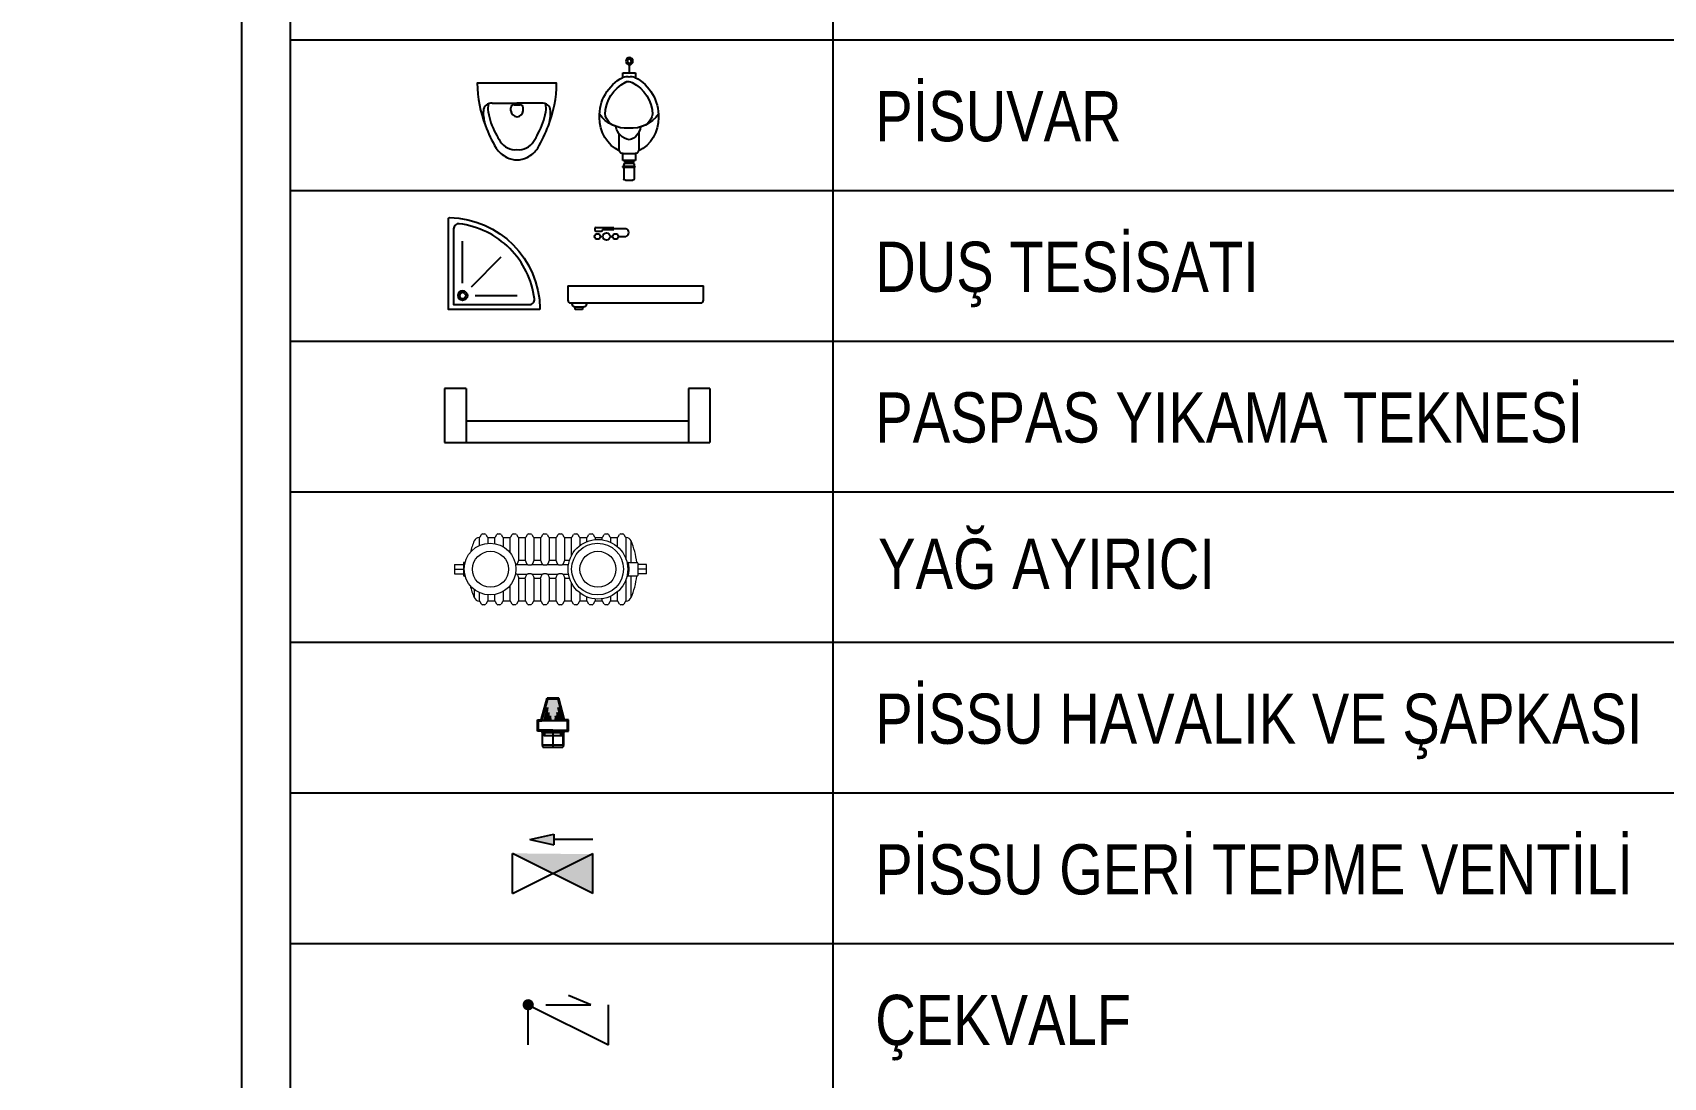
# Model space of a CAD drawing. Header units: centimetres. Extents: x -13133 to 30552, y -2 to 4552.
# Drawn here: x 25965.8 to 26224, y 1309.9 to 1475.4 of the extents above; entities that cross this region are included whole.
import ezdxf
from ezdxf.enums import TextEntityAlignment as Align

# ---------------------------------------------------------------- set-up
doc = ezdxf.new("R2010")
doc.units = ezdxf.units.CM
doc.linetypes.add('PISSU HATTI', pattern=[26, 20, -6])
for name, color, linetype in [('MEP-M-TEFRİŞ', 8, 'CONTINUOUS'), ('MEP-T-CİHAZ', 111, 'CONTINUOUS'), ('MEP-T-ÇAP', 41, 'CONTINUOUS'), ('MTY-CİHAZ', 135, 'CONTINUOUS'), ('MTY-PISSU-BORU-TAVANDAN', 6, 'PISSU HATTI'), ('MTY-PVC', 43, 'CONTINUOUS'), ('MTY-VANA', 1, 'CONTINUOUS'), ('ROTAS-VANA', 1, 'CONTINUOUS')]:
    doc.layers.add(name, color=color, linetype=linetype)
doc.layers.add('MTY-CİHAZ2', color=111, linetype='CONTINUOUS', lineweight=5)
doc.layers.add('Renkli Tarama', color=7, linetype='CONTINUOUS', lineweight=0)
doc.styles.add('CAP', font='wturkce.SHX', dxfattribs={"width": 0.65})
doc.styles.add('ÇAP', font='arial.ttf')
doc.linetypes.add('PİS SU', pattern='A,6,-0.4,[")",Standard,S=1,R=0,X=-0.1,Y=-0.375],-0.2', length=6.6)

# ---------------------------------------------------------------- blocks, each defined once
blk = doc.blocks.new('A$C45480EDD')
at = {"layer": 'MEP-T-CİHAZ'}
for p, q in [((19.4, 76.7), (19.4, 71.4)), ((23.6, 71.4), (15.3, 71.4)), ((15.3, 71.4), (15.3, 68.3)), ((23.6, 68.3), (23.6, 71.4)), ((12.8, 19.6), (12.8, 32.3)), ((26.1, 26.9), (26.1, 30.8)), ((26.1, 19.4), (26.1, 26.9)), ((23.6, 17.8), (15.3, 17.8)), ((15.3, 17.8), (15.3, 13.2)), ((15.3, 13.2), (23.6, 13.2)), ((16.5, 12.6), (16.5, 11.8)), ((19.6, 12.6), (16.5, 12.6)), ((16.5, 11.8), (19.6, 11.8)), ((16.7, 11.2), (21.2, 11.2)), ((18, 13.2), (18, 11.2)), ((19.4, 12.6), (22.5, 12.6)), ((22.5, 11.8), (19.4, 11.8)), ((21.2, 13.2), (21.2, 11.2)), ((21.2, 11.2), (22.3, 11.2)), ((22.5, 12.6), (22.5, 11.8)), ((23.6, 13.2), (23.6, 17.8)), ((15.4, 8.6), (15.4, 9.2)), ((15.4, 9.2), (23.8, 9.2)), ((23.8, 8.6), (15.4, 8.6)), ((16, 9.2), (16, 10.5)), ((16, 4.3), (16, 8.6)), ((16, 1), (16, 4.3)), ((22, 0), (17, 0)), ((23, 10.5), (23, 9.2)), ((23, 8.6), (23, 4.3)), ((23, 4.3), (23, 1)), ((23.8, 9.2), (23.8, 8.6))]:
    blk.add_line(p, q, dxfattribs=at)
for radius in [2.37, 1.31]:
    blk.add_circle((19.3, 79.1), radius, dxfattribs=at)
for centre, radius, start, end in [((28.8, 42.7), 28.8, 117.2754, 182.1934), ((18.4, 58.7), 10.1, 82.7214, 105.9841), ((19.8, 61.2), 4.4, 58.3961, 123.6359), ((20.7, 58.7), 10.1, 74.0159, 97.2786), ((10.4, 42.7), 25.1, 2.2124, 62.7246), ((10.4, 42.7), 28.8, 357.8066, 62.7246), ((28.8, 42.7), 24.9, 117.2754, 177.6686), ((18.1, 56.6), 22.1, 215.1476, 273.8252), ((14.6, 45.9), 10.9, 190.5157, 263.0985), ((21.1, 56.6), 22.1, 266.1748, 324.7406), ((25.3, 45.5), 10.2, 279.139, 352.87), ((24, 40.8), 24, 177.9652, 244.0909), ((21.4, 36.1), 9.42, 184.3908, 257.7163), ((18, 37.1), 10.3, 278.0792, 352.0435), ((15.1, 40.8), 24, 295.9091, 2.0348), ((15, 19.2), 1.53, 180.0455, 291.648), ((16.7, 10.5), 0.712, 89.4856, 180), ((22.3, 10.5), 0.712, 0, 90), ((24.1, 19.2), 1.53, 248.352, 359.9545), ((17, 1), 1.02, 180, 270), ((22, 1), 1.02, 270, 0)]:
    blk.add_arc(centre, radius, start, end, dxfattribs=at)
blk = doc.blocks.new('std_pisuvar-1_plan')
at = {"layer": 'MEP-M-TEFRİŞ'}
for p, q in [((-12.33, -10.01), (0, -10.01)), ((-2.97, -13.7), (-2.97, -12.2)), ((-1.47, -10.7), (1.53, -10.7)), ((12.33, -10.01), (0, -10.01)), ((3.03, -13.7), (3.03, -12.2))]:
    blk.add_line(p, q, dxfattribs=at)
blk.add_lwpolyline([(0, 0), (-19.75, 0, 0.090188), (-15.66, -21.15, 0.052733), (-10.32, -32.27, 0.150256), (-5.03, -36.92, 0.255093), (5.03, -36.92, 0.150256), (10.32, -32.27, 0.052733), (15.66, -21.15, 0.090188), (19.75, 0)], format="xyb", close=True, dxfattribs=at)
for centre, radius, start, end in [((1.56, -14.92), 18.31, 176.15009, 199.90164), ((-12.77, -13.93), 3.94, 83.55562, 176.58457), ((-6.52, -12.71), 7.98, 162.66371, 191.57801), ((19.62, -8.41), 34.47, 189.85596, 208.65244), ((-1.47, -12.2), 1.5, 90, 180), ((0.03, -13.7), 3, 180, 0), ((1.53, -12.2), 1.5, 0, 90), ((-19.62, -8.41), 34.47, 331.34756, 350.14404), ((12.77, -13.93), 3.94, 3.41543, 96.44438), ((6.52, -12.71), 7.98, 348.42199, 17.33629), ((-1.56, -14.92), 18.31, 340.09836, 3.84991), ((47.23, 4.81), 65.06, 207.21219, 211.42144), ((-0.74, -24.01), 9.11, 214.02746, 274.63036), ((0.74, -24.01), 9.11, 265.36964, 325.97254), ((-47.23, 4.81), 65.06, 328.57856, 332.78781)]:
    blk.add_arc(centre, radius, start, end, dxfattribs=at)
blk = doc.blocks.new('A$C3E4E534B')
at = {"layer": 'MEP-T-CİHAZ'}
for p, q in [((19.3, 59.3), (19.3, 58.3)), ((34.4, 60.2), (20.3, 60.2)), ((22.7, 57.3), (20.3, 57.3)), ((24.4, 57.3), (20.6, 57.3)), ((23.6, 53.2), (25.8, 53.2)), ((25.3, 58.8), (34.4, 58.8)), ((25.3, 58.8), (25.3, 58.3)), ((31.5, 53.2), (33.6, 53.2)), ((34.5, 59.5), (44.2, 59.5)), ((38.1, 53.2), (44.2, 53.2)), ((-2.2, 13.6), (106.1, 13.6)), ((-2.2, 13.6), (-2.2, 2.2)), ((106.1, 2.2), (106.1, 13.6)), ((0, 0), (104, 0)), ((0.9, -0.7), (0.9, 0)), ((12.8, 0), (12.8, -0.7)), ((10.6, -3.3), (3.1, -3.3)), ((3.5, -5.3), (3.5, -3.4)), ((9.5, -5.3), (3.5, -5.3)), ((9.5, -3.4), (9.5, -5.3))]:
    blk.add_line(p, q, dxfattribs=at)
for centre, radius in [((21.4, 53.2), 2.25), ((28.6, 53.2), 2.85), ((35.8, 53.2), 2.25)]:
    blk.add_circle(centre, radius, dxfattribs=at)
for centre, radius, start, end in [((20.3, 59.3), 0.971, 90, 180), ((20.3, 58.3), 0.971, 180, 270), ((24.4, 58.3), 0.971, 270, 0), ((43.1, 56.4), 3.35, 289.5294, 70.4706), ((0, 2.2), 2.18, 180, 270), ((104, 2.2), 2.18, 270, 0), ((3.1, -0.7), 2.18, 180, 270), ((10.6, -0.7), 2.18, 270, 0)]:
    blk.add_arc(centre, radius, start, end, dxfattribs=at)
blk = doc.blocks.new('std_köşe-duş-teknesi_plan')
at = {"layer": 'MEP-M-TEFRİŞ'}
for p, q in [((-14, 26.4), (-14, 68.3)), ((-22.8, 22.8), (-52.3, 52.5)), ((-26.4, 14), (-68.3, 14))]:
    blk.add_line(p, q, dxfattribs=at)
for points in [[(0, 90.6, 0.417508), (-1, 91.6, 0.404725), (-91, 1, 0.417508), (-90, 0), (0, 0)], [(-5, 80.5), (-5, 5), (-80.5, 5, -0.450894), (-85.5, 10.6, -0.166978), (-60.9, 60.9, -0.166978), (-10.6, 85.5, -0.450894)]]:
    blk.add_lwpolyline(points, format="xyb", close=True, dxfattribs=at)
for radius in [4.75, 4.75, 3.1]:
    blk.add_arc((-14, 14), radius, 135, 315, dxfattribs=at)
at = {"layer": 'MEP-M-TEFRİŞ', "extrusion": (0, 0, -1)}
for radius in [4.75, 4.75, 3.1]:
    blk.add_arc((14, 14), radius, 45, 225, dxfattribs=at)
blk = doc.blocks.new('A$C71922B75')
at = {"layer": 'MEP-T-CİHAZ'}
for p, q in [((0, 26.79), (0, 0)), ((10.71, 26.79), (0, 26.79)), ((10.71, 26.79), (10.71, 0)), ((121.35, 26.79), (121.35, 0)), ((132.06, 26.79), (121.35, 26.79)), ((132.06, 26.79), (132.06, 0)), ((10.71, 10.71), (121.35, 10.71)), ((0, 0), (132.06, 0))]:
    blk.add_line(p, q, dxfattribs=at)
blk = doc.blocks.new('A$C59836FA6')
at = {"layer": 'MTY-CİHAZ2', "color": 0, "ltscale": 5}
for p, q in [((12.67, 16.16), (13.35, 17.35)), ((13.86, 17.64), (14.95, 17.64)), ((15.46, 17.35), (16.14, 16.17)), ((20.32, 16.17), (21, 17.35)), ((21.51, 17.64), (22.59, 17.64)), ((23.1, 17.35), (23.78, 16.17)), ((27.96, 16.17), (28.64, 17.35)), ((29.15, 17.64), (30.24, 17.64)), ((30.75, 17.35), (31.42, 16.17)), ((35.61, 16.17), (36.29, 17.35)), ((36.8, 17.64), (37.88, 17.64)), ((38.39, 17.35), (39.07, 16.17)), ((43.25, 16.17), (43.93, 17.35)), ((44.44, 17.64), (45.52, 17.64)), ((46.03, 17.35), (46.71, 16.17)), ((50.9, 16.17), (51.57, 17.35)), ((52.08, 17.64), (53.17, 17.64)), ((53.68, 17.35), (54.36, 16.17)), ((58.54, 16.17), (59.22, 17.35)), ((59.73, 17.64), (60.81, 17.64)), ((61.32, 17.35), (62, 16.17)), ((66.18, 16.17), (66.86, 17.35)), ((67.37, 17.64), (68.46, 17.64)), ((68.97, 17.35), (69.64, 16.17)), ((73.83, 16.17), (74.51, 17.35)), ((75.02, 17.64), (76.1, 17.64)), ((76.61, 17.35), (77.29, 16.17)), ((81.47, 16.17), (82.15, 17.35)), ((82.66, 17.64), (83.74, 17.64)), ((84.25, 17.35), (84.94, 16.16)), ((12.21, 15.87), (12.21, 11.77)), ((16.65, 12.94), (16.65, 15.88)), ((16.65, 15.88), (19.81, 15.88)), ((19.81, 15.88), (19.81, 12.8)), ((24.29, 11.14), (24.29, 15.88)), ((24.29, 15.88), (27.45, 15.88)), ((27.45, 15.88), (27.45, 8.46)), ((31.93, 4.71), (31.93, 15.88)), ((31.93, 15.88), (35.1, 15.88)), ((35.1, 15.88), (35.1, 4.71)), ((39.58, 4.71), (39.58, 15.88)), ((39.58, 15.88), (42.74, 15.88)), ((42.74, 15.88), (42.74, 4.71)), ((47.22, 4.71), (47.22, 15.88)), ((47.22, 15.88), (50.39, 15.88)), ((50.39, 15.88), (50.39, 4.71)), ((54.87, 4.71), (54.87, 15.88)), ((54.87, 15.88), (58.03, 15.88)), ((58.03, 15.88), (58.03, 6.49)), ((62.51, 11.9), (62.51, 15.88)), ((62.51, 15.88), (65.67, 15.88)), ((65.67, 15.88), (65.67, 13.69)), ((70.15, 14.78), (70.15, 15.88)), ((70.15, 15.88), (73.32, 15.88)), ((73.32, 15.88), (73.32, 14.7)), ((77.8, 13.36), (77.8, 15.88)), ((77.8, 15.88), (80.96, 15.88)), ((80.96, 15.88), (80.96, 11.3)), ((85.4, 4.78), (85.4, 15.87)), ((87.85, 3.38), (87.85, 14.11)), ((0, 2.35), (0, -2.35)), ((0, 2.35), (4.41, 2.35)), ((0, 0), (4.41, 0)), ((4.41, 3.09), (4.41, -3.09)), ((4.7, 3.38), (5.19, 3.38)), ((30.38, 2.17), (30.39, 2.17)), ((30.39, 2.17), (30.54, 2.2)), ((30.54, 2.2), (30.67, 2.25)), ((30.67, 2.25), (30.79, 2.32)), ((30.79, 2.32), (30.9, 2.39)), ((30.9, 2.39), (30.99, 2.47)), ((30.9, 2.39), (36.13, 2.39)), ((30.99, 2.47), (31.07, 2.56)), ((31.07, 2.56), (31.14, 2.66)), ((31.14, 2.66), (31.2, 2.76)), ((31.2, 2.76), (31.25, 2.86)), ((31.25, 2.86), (31.61, 3.66)), ((31.61, 3.66), (31.93, 4.47)), ((31.93, 4.71), (31.93, 4.47)), ((31.93, 4.47), (35.1, 4.47)), ((35.1, 4.71), (35.1, 4.47)), ((35.1, 4.47), (35.42, 3.66)), ((35.42, 3.66), (35.78, 2.86)), ((35.78, 2.86), (35.88, 2.66)), ((35.88, 2.66), (35.95, 2.57)), ((35.95, 2.57), (36.03, 2.48)), ((36.03, 2.48), (36.13, 2.39)), ((36.13, 2.39), (36.26, 2.31)), ((36.26, 2.31), (36.41, 2.23)), ((36.41, 2.23), (36.53, 2.19)), ((36.53, 2.19), (36.67, 2.16)), ((36.67, 2.16), (36.8, 2.16)), ((36.8, 2.16), (37.88, 2.16)), ((37.88, 2.16), (38.03, 2.17)), ((38.03, 2.17), (38.18, 2.2)), ((38.18, 2.2), (38.31, 2.25)), ((38.31, 2.25), (38.44, 2.32)), ((38.44, 2.32), (38.55, 2.39)), ((38.55, 2.39), (38.64, 2.47)), ((38.55, 2.39), (43.77, 2.39)), ((38.64, 2.47), (38.72, 2.56)), ((38.72, 2.56), (38.79, 2.66)), ((38.79, 2.66), (38.85, 2.76)), ((38.85, 2.76), (38.9, 2.86)), ((38.9, 2.86), (39.25, 3.66)), ((39.25, 3.66), (39.58, 4.47)), ((39.58, 4.71), (39.58, 4.47)), ((39.58, 4.47), (42.74, 4.47)), ((42.74, 4.71), (42.74, 4.47)), ((42.74, 4.47), (43.07, 3.66)), ((43.07, 3.66), (43.42, 2.86)), ((43.42, 2.86), (43.53, 2.66)), ((43.53, 2.66), (43.6, 2.57)), ((43.6, 2.57), (43.68, 2.48)), ((43.68, 2.48), (43.77, 2.39)), ((43.77, 2.39), (43.9, 2.31)), ((43.9, 2.31), (44.06, 2.23)), ((44.06, 2.23), (44.18, 2.19)), ((44.18, 2.19), (44.31, 2.16)), ((44.31, 2.16), (44.44, 2.16)), ((44.44, 2.16), (45.52, 2.16)), ((45.52, 2.16), (45.67, 2.17)), ((45.67, 2.17), (45.82, 2.2)), ((45.82, 2.2), (45.96, 2.25)), ((45.96, 2.25), (46.08, 2.32)), ((46.08, 2.32), (46.19, 2.39)), ((46.19, 2.39), (46.28, 2.47)), ((46.19, 2.39), (51.42, 2.39)), ((46.28, 2.47), (46.36, 2.56)), ((46.36, 2.56), (46.43, 2.66)), ((46.43, 2.66), (46.49, 2.76)), ((46.49, 2.76), (46.54, 2.86)), ((46.54, 2.86), (46.9, 3.66)), ((46.9, 3.66), (47.22, 4.47)), ((47.22, 4.71), (47.22, 4.47)), ((47.22, 4.47), (50.39, 4.47)), ((50.39, 4.71), (50.39, 4.47)), ((50.39, 4.47), (50.71, 3.66)), ((50.71, 3.66), (51.07, 2.86)), ((51.07, 2.86), (51.17, 2.66)), ((51.17, 2.66), (51.24, 2.57)), ((51.24, 2.57), (51.32, 2.48)), ((51.32, 2.48), (51.42, 2.39)), ((51.42, 2.39), (51.55, 2.31)), ((51.55, 2.31), (51.7, 2.23)), ((51.7, 2.23), (51.82, 2.19)), ((51.82, 2.19), (51.96, 2.16)), ((51.96, 2.16), (52.08, 2.16)), ((52.08, 2.16), (53.17, 2.16)), ((53.17, 2.16), (53.32, 2.17)), ((53.32, 2.17), (53.47, 2.2)), ((53.47, 2.2), (53.6, 2.25)), ((53.6, 2.25), (53.73, 2.32)), ((53.73, 2.32), (53.84, 2.39)), ((53.84, 2.39), (53.93, 2.47)), ((53.84, 2.39), (56.72, 2.39)), ((53.93, 2.47), (54, 2.56)), ((54, 2.56), (54.07, 2.66)), ((54.07, 2.66), (54.14, 2.76)), ((54.14, 2.76), (54.19, 2.86)), ((54.19, 2.86), (54.54, 3.66)), ((54.54, 3.66), (54.87, 4.47)), ((54.87, 4.71), (54.87, 4.47)), ((54.87, 4.47), (57.14, 4.47)), ((85.7, 3.77), (86.2, 3.48)), ((86.2, 3.48), (86.24, 3.46)), ((86.24, 3.46), (86.29, 3.43)), ((86.29, 3.43), (86.35, 3.41)), ((86.35, 3.41), (86.41, 3.39)), ((86.41, 3.39), (86.48, 3.38)), ((86.48, 3.38), (86.53, 3.38)), ((86.51, 3.36), (86.53, 3.38)), ((86.51, 3.33), (86.51, 3.36)), ((86.51, 3.26), (86.51, 3.33)), ((86.52, 3.18), (86.51, 3.26)), ((86.53, 3.07), (86.52, 3.18)), ((86.53, 3.38), (90.85, 3.38)), ((86.53, 3.38), (86.53, 3.38)), ((86.55, 2.94), (86.53, 3.07)), ((86.58, 2.78), (86.55, 2.94)), ((86.61, 2.61), (86.58, 2.78)), ((86.64, 2.42), (86.61, 2.61)), ((86.67, 2.22), (86.64, 2.42)), ((86.7, 2), (86.67, 2.22)), ((86.73, 1.77), (86.7, 2)), ((86.76, 1.53), (86.73, 1.77)), ((86.79, 1.28), (86.76, 1.53)), ((86.81, 1.01), (86.79, 1.28)), ((86.83, 0.74), (86.81, 1.01)), ((86.84, 0.47), (86.83, 0.74)), ((86.84, 0.2), (86.84, 0.47)), ((86.84, -0.09), (86.84, 0.2)), ((91.14, 3.09), (91.14, -3.09)), ((95.55, 2.35), (91.14, 2.35)), ((95.55, 0), (91.14, 0)), ((95.55, -2.35), (95.55, 2.35)), ((0, -2.35), (4.41, -2.35)), ((5.24, -3.38), (4.7, -3.38)), ((30.38, -2.17), (30.39, -2.17)), ((30.39, -2.17), (30.54, -2.2)), ((30.54, -2.2), (30.67, -2.25)), ((30.67, -2.25), (30.79, -2.32)), ((30.79, -2.32), (30.9, -2.39)), ((30.9, -2.39), (30.99, -2.47)), ((30.9, -2.39), (36.13, -2.39)), ((30.99, -2.47), (31.07, -2.56)), ((31.07, -2.56), (31.14, -2.66)), ((31.14, -2.66), (31.2, -2.76)), ((31.2, -2.76), (31.25, -2.86)), ((31.25, -2.86), (31.61, -3.66)), ((31.61, -3.66), (31.93, -4.47)), ((31.93, -4.71), (31.93, -4.47)), ((31.93, -4.47), (35.1, -4.47)), ((31.93, -15.88), (31.93, -4.71)), ((35.1, -4.47), (35.42, -3.66)), ((35.1, -4.71), (35.1, -4.47)), ((35.1, -4.71), (35.1, -15.88)), ((35.42, -3.66), (35.78, -2.86)), ((35.78, -2.86), (35.88, -2.66)), ((35.88, -2.66), (35.95, -2.57)), ((35.95, -2.57), (36.03, -2.48)), ((36.03, -2.48), (36.13, -2.39)), ((36.13, -2.39), (36.26, -2.31)), ((36.26, -2.31), (36.41, -2.23)), ((36.41, -2.23), (36.53, -2.19)), ((36.53, -2.19), (36.67, -2.16)), ((36.67, -2.16), (36.8, -2.16)), ((36.8, -2.16), (37.88, -2.16)), ((37.88, -2.16), (38.03, -2.17)), ((38.03, -2.17), (38.18, -2.2)), ((38.18, -2.2), (38.31, -2.25)), ((38.31, -2.25), (38.44, -2.32)), ((38.44, -2.32), (38.55, -2.39)), ((38.55, -2.39), (38.64, -2.47)), ((38.55, -2.39), (43.77, -2.39)), ((38.64, -2.47), (38.72, -2.56)), ((38.72, -2.56), (38.79, -2.66)), ((38.79, -2.66), (38.85, -2.76)), ((38.85, -2.76), (38.9, -2.86)), ((38.9, -2.86), (39.25, -3.66)), ((39.25, -3.66), (39.58, -4.47)), ((39.58, -4.71), (39.58, -4.47)), ((39.58, -4.47), (42.74, -4.47)), ((39.58, -15.88), (39.58, -4.71)), ((42.74, -4.47), (43.07, -3.66)), ((42.74, -4.71), (42.74, -4.47)), ((42.74, -4.71), (42.74, -15.88)), ((43.07, -3.66), (43.42, -2.86)), ((43.42, -2.86), (43.53, -2.66)), ((43.53, -2.66), (43.6, -2.57)), ((43.6, -2.57), (43.68, -2.48)), ((43.68, -2.48), (43.77, -2.39)), ((43.77, -2.39), (43.9, -2.31)), ((43.9, -2.31), (44.06, -2.23)), ((44.06, -2.23), (44.18, -2.19)), ((44.18, -2.19), (44.31, -2.16)), ((44.31, -2.16), (44.44, -2.16)), ((44.44, -2.16), (45.52, -2.16)), ((45.52, -2.16), (45.67, -2.17)), ((45.67, -2.17), (45.82, -2.2)), ((45.82, -2.2), (45.96, -2.25)), ((45.96, -2.25), (46.08, -2.32)), ((46.08, -2.32), (46.19, -2.39)), ((46.19, -2.39), (46.28, -2.47)), ((46.19, -2.39), (51.42, -2.39)), ((46.28, -2.47), (46.36, -2.56)), ((46.36, -2.56), (46.43, -2.66)), ((46.43, -2.66), (46.49, -2.76)), ((46.49, -2.76), (46.54, -2.86)), ((46.54, -2.86), (46.9, -3.66)), ((46.9, -3.66), (47.22, -4.47)), ((47.22, -4.71), (47.22, -4.47)), ((47.22, -4.47), (50.39, -4.47)), ((47.22, -15.88), (47.22, -4.71)), ((50.39, -4.47), (50.71, -3.66)), ((50.39, -4.71), (50.39, -4.47)), ((50.39, -4.71), (50.39, -15.88)), ((50.71, -3.66), (51.07, -2.86)), ((51.07, -2.86), (51.17, -2.66)), ((51.17, -2.66), (51.24, -2.57)), ((51.24, -2.57), (51.32, -2.48)), ((51.32, -2.48), (51.42, -2.39)), ((51.42, -2.39), (51.55, -2.31)), ((51.55, -2.31), (51.7, -2.23)), ((51.7, -2.23), (51.82, -2.19)), ((51.82, -2.19), (51.96, -2.16)), ((51.96, -2.16), (52.08, -2.16)), ((52.08, -2.16), (53.17, -2.16)), ((53.17, -2.16), (53.32, -2.17)), ((53.32, -2.17), (53.47, -2.2)), ((53.47, -2.2), (53.6, -2.25)), ((53.6, -2.25), (53.73, -2.32)), ((53.73, -2.32), (53.84, -2.39)), ((53.84, -2.39), (53.93, -2.47)), ((53.84, -2.39), (56.72, -2.39)), ((53.93, -2.47), (54, -2.56)), ((54, -2.56), (54.07, -2.66)), ((54.07, -2.66), (54.14, -2.76)), ((54.14, -2.76), (54.19, -2.86)), ((54.19, -2.86), (54.54, -3.66)), ((54.54, -3.66), (54.87, -4.47)), ((54.87, -4.47), (57.14, -4.47)), ((54.87, -4.71), (54.87, -4.47)), ((54.87, -15.88), (54.87, -4.71)), ((58.03, -6.49), (58.03, -15.88)), ((85.4, -15.87), (85.4, -4.78)), ((86.32, -3.42), (85.69, -3.84)), ((86.38, -3.4), (86.32, -3.42)), ((86.45, -3.39), (86.38, -3.4)), ((86.51, -3.38), (86.45, -3.39)), ((86.51, -3.23), (86.52, -3.14)), ((86.51, -3.3), (86.51, -3.23)), ((86.51, -3.35), (86.51, -3.3)), ((86.52, -3.38), (86.51, -3.35)), ((86.53, -3.38), (86.51, -3.38)), ((86.52, -3.14), (86.54, -3.03)), ((86.53, -3.38), (86.52, -3.38)), ((90.85, -3.38), (86.53, -3.38)), ((86.54, -3.03), (86.56, -2.9)), ((86.56, -2.9), (86.59, -2.74)), ((86.59, -2.74), (86.61, -2.58)), ((86.61, -2.58), (86.64, -2.39)), ((86.64, -2.39), (86.68, -2.18)), ((86.68, -2.18), (86.71, -1.96)), ((86.71, -1.96), (86.74, -1.72)), ((86.74, -1.72), (86.77, -1.47)), ((86.77, -1.47), (86.79, -1.21)), ((86.79, -1.21), (86.81, -0.93)), ((86.81, -0.93), (86.83, -0.66)), ((86.83, -0.66), (86.84, -0.38)), ((86.84, -0.38), (86.84, -0.09)), ((87.85, -14.11), (87.85, -3.38)), ((95.55, -2.35), (91.14, -2.35)), ((9.76, -10.1), (9.76, -14.11)), ((12.21, -11.6), (12.21, -15.87)), ((13.35, -17.35), (12.67, -16.16)), ((16.14, -16.17), (15.46, -17.35)), ((16.65, -15.88), (16.65, -12.77)), ((19.81, -15.88), (16.65, -15.88)), ((19.81, -12.62), (19.81, -15.88)), ((21, -17.35), (20.32, -16.17)), ((23.78, -16.17), (23.1, -17.35)), ((24.29, -15.88), (24.29, -10.97)), ((27.45, -15.88), (24.29, -15.88)), ((27.45, -8.29), (27.45, -15.88)), ((28.64, -17.35), (27.96, -16.17)), ((31.42, -16.17), (30.75, -17.35)), ((35.1, -15.88), (31.93, -15.88)), ((36.29, -17.35), (35.61, -16.17)), ((39.07, -16.17), (38.39, -17.35)), ((42.74, -15.88), (39.58, -15.88)), ((43.93, -17.35), (43.25, -16.17)), ((46.71, -16.17), (46.03, -17.35)), ((50.39, -15.88), (47.22, -15.88)), ((51.57, -17.35), (50.9, -16.17)), ((54.36, -16.17), (53.68, -17.35)), ((58.03, -15.88), (54.87, -15.88)), ((59.22, -17.35), (58.54, -16.17)), ((62, -16.17), (61.32, -17.35)), ((62.51, -15.88), (62.51, -11.9)), ((65.67, -15.88), (62.51, -15.88)), ((65.67, -13.69), (65.67, -15.88)), ((66.86, -17.35), (66.18, -16.17)), ((69.64, -16.17), (68.97, -17.35)), ((70.15, -15.88), (70.15, -14.78)), ((73.32, -15.88), (70.15, -15.88)), ((73.32, -14.7), (73.32, -15.88)), ((74.51, -17.35), (73.83, -16.17)), ((77.29, -16.17), (76.61, -17.35)), ((77.8, -15.88), (77.8, -13.36)), ((80.96, -15.88), (77.8, -15.88)), ((80.96, -11.3), (80.96, -15.88)), ((82.15, -17.35), (81.47, -16.17)), ((84.94, -16.16), (84.25, -17.35)), ((14.95, -17.64), (13.86, -17.64)), ((22.59, -17.64), (21.51, -17.64)), ((30.24, -17.64), (29.15, -17.64)), ((37.88, -17.64), (36.8, -17.64)), ((45.52, -17.64), (44.44, -17.64)), ((53.17, -17.64), (52.08, -17.64)), ((60.81, -17.64), (59.73, -17.64)), ((68.46, -17.64), (67.37, -17.64)), ((76.1, -17.64), (75.02, -17.64)), ((83.74, -17.64), (82.66, -17.64))]:
    blk.add_line(p, q, dxfattribs=at)
for centre, radius in [((17.66, 0.09), 12.89), ((17.87, 0), 8.97), ((71.36, 0), 14.83), ((71.15, 0.09), 12.89), ((71.36, 0), 8.97)]:
    blk.add_circle(centre, radius, dxfattribs=at)
for centre, radius, start, end in [((13.86, 17.05), 0.588, 90, 150), ((14.95, 17.05), 0.588, 30, 90), ((21.51, 17.05), 0.588, 90, 150), ((22.59, 17.05), 0.588, 30, 90), ((29.15, 17.05), 0.588, 90, 150), ((30.24, 17.05), 0.588, 30, 90), ((36.8, 17.05), 0.588, 90, 150), ((37.88, 17.05), 0.588, 30, 90), ((44.44, 17.05), 0.588, 90, 150), ((45.52, 17.05), 0.588, 30, 90), ((52.08, 17.05), 0.588, 90, 150), ((53.17, 17.05), 0.588, 30, 90), ((59.73, 17.05), 0.588, 90, 150), ((60.81, 17.05), 0.588, 30, 90), ((67.37, 17.05), 0.588, 90, 150), ((68.46, 17.05), 0.588, 30, 90), ((75.02, 17.05), 0.588, 90, 150), ((76.1, 17.05), 0.588, 30, 90), ((82.66, 17.05), 0.588, 90, 150), ((83.74, 17.05), 0.588, 30, 90), ((42.09, 0), 35.28, 156.42182, 166.1617), ((12.45, 12.94), 2.94, 94.72816, 156.42182), ((12.16, 16.45), 0.588, 274.72816, 330), ((16.65, 16.46), 0.588, 210, 270), ((19.81, 16.46), 0.588, 270, 330), ((24.29, 16.46), 0.588, 210, 270), ((27.45, 16.46), 0.588, 270, 330), ((31.93, 16.46), 0.588, 210, 270), ((35.1, 16.46), 0.588, 270, 330), ((39.58, 16.46), 0.588, 210, 270), ((42.74, 16.46), 0.588, 270, 330), ((47.22, 16.46), 0.588, 210, 270), ((50.39, 16.46), 0.588, 270, 330), ((54.87, 16.46), 0.588, 210, 270), ((58.03, 16.46), 0.588, 270, 330), ((62.51, 16.46), 0.588, 210, 270), ((65.67, 16.46), 0.588, 270, 330), ((70.15, 16.46), 0.588, 210, 270), ((73.32, 16.46), 0.588, 270, 330), ((77.8, 16.46), 0.588, 210, 270), ((80.96, 16.46), 0.588, 270, 330), ((85.45, 16.45), 0.588, 210, 265.27184), ((85.16, 12.94), 2.94, 23.57818, 85.27184), ((55.52, 0), 35.28, 5.49929, 23.57818), ((4.7, 3.09), 0.294, 90, 180), ((90.85, 3.09), 0.294, 0, 90), ((4.7, -3.09), 0.294, 180, 270), ((55.52, 0), 35.28, 336.42182, 354.50071), ((90.85, -3.09), 0.294, 270, 0), ((42.09, 0), 35.28, 193.43059, 203.57818), ((12.45, -12.94), 2.94, 203.57818, 265.27184), ((12.16, -16.45), 0.588, 30, 85.27184), ((16.65, -16.46), 0.588, 90, 150), ((19.81, -16.46), 0.588, 30, 90), ((24.29, -16.46), 0.588, 90, 150), ((27.45, -16.46), 0.588, 30, 90), ((31.93, -16.46), 0.588, 90, 150), ((35.1, -16.46), 0.588, 30, 90), ((39.58, -16.46), 0.588, 90, 150), ((42.74, -16.46), 0.588, 30, 90), ((47.22, -16.46), 0.588, 90, 150), ((50.39, -16.46), 0.588, 30, 90), ((54.87, -16.46), 0.588, 90, 150), ((58.03, -16.46), 0.588, 30, 90), ((62.51, -16.46), 0.588, 90, 150), ((65.67, -16.46), 0.588, 30, 90), ((70.15, -16.46), 0.588, 90, 150), ((73.32, -16.46), 0.588, 30, 90), ((77.8, -16.46), 0.588, 90, 150), ((80.96, -16.46), 0.588, 30, 90), ((85.45, -16.45), 0.588, 94.72816, 150), ((85.16, -12.94), 2.94, 274.72816, 336.42182), ((13.86, -17.05), 0.588, 210, 270), ((14.95, -17.05), 0.588, 270, 330), ((21.51, -17.05), 0.588, 210, 270), ((22.59, -17.05), 0.588, 270, 330), ((29.15, -17.05), 0.588, 210, 270), ((30.24, -17.05), 0.588, 270, 330), ((36.8, -17.05), 0.588, 210, 270), ((37.88, -17.05), 0.588, 270, 330), ((44.44, -17.05), 0.588, 210, 270), ((45.52, -17.05), 0.588, 270, 330), ((52.08, -17.05), 0.588, 210, 270), ((53.17, -17.05), 0.588, 270, 330), ((59.73, -17.05), 0.588, 210, 270), ((60.81, -17.05), 0.588, 270, 330), ((67.37, -17.05), 0.588, 210, 270), ((68.46, -17.05), 0.588, 270, 330), ((75.02, -17.05), 0.588, 210, 270), ((76.1, -17.05), 0.588, 270, 330), ((82.66, -17.05), 0.588, 210, 270), ((83.74, -17.05), 0.588, 270, 330)]:
    blk.add_arc(centre, radius, start, end, dxfattribs=at)
blk = doc.blocks.new('MTY-GERI AKIS ONLEYICI')
at = {"layer": 'MTY-VANA'}
for points in [[(0.31, 9.78), (-5.68, 8.43), (0.31, 7.08)], [(-10, 5), (0, 0), (10, -5), (10, 4.8)]]:
    blk.add_hatch(color=256, dxfattribs=at).paths.add_polyline_path(points)
for p, q in [((-5.68, 8.43), (0.31, 9.78)), ((-5.68, 8.43), (0.31, 7.08)), ((0.31, 9.78), (0.31, 7.08)), ((10, 8.43), (0.31, 8.43)), ((-10, -5), (-10, 5)), ((-10, -5), (10, 5)), ((10, -5), (-10, 5)), ((10, -5), (10, 5))]:
    blk.add_line(p, q, dxfattribs=at)
at = {"layer": 'MTY-VANA', "style": 'CAP', "width": 0.65, "flags": 1}
blk.add_attdef('CAP', text='', height=5, rotation=206.5651, dxfattribs=at).set_placement((0, 0), align=Align.CENTER)
blk = doc.blocks.new('MTY-CEKVALF VANA0')
at = {"layer": 'MTY-VANA'}
h = blk.add_hatch(color=256, dxfattribs=at)
edge = h.paths.add_edge_path()
edge.add_arc((-10, 5), 1.41, 180, 540, ccw=False)
for p, q in [((-10, -5), (-10, 5)), ((-10, 5), (10, -5)), ((-5.6, 5), (5.6, 5)), ((5.6, 5), (0, 7.32)), ((10, -5), (10, 5))]:
    blk.add_line(p, q, dxfattribs=at)
at = {"layer": 'MTY-VANA', "style": 'CAP', "width": 0.65, "flags": 1}
blk.add_attdef('CAP', text='', height=5, rotation=153.4349, dxfattribs=at).set_placement((0, 0), align=Align.CENTER)
blk = doc.blocks.new('SIHHİ DETAYLAR')
at = {"layer": 'MTY-PVC'}
h = blk.add_hatch(color=43, dxfattribs=at)
h.paths.add_polyline_path([(458.15, 1069.79), (457.34, 1069.79), (456.42, 1066.36), (456.75, 1066.36), (457.31, 1068.46), (457.02, 1066.36), (457.21, 1066.36), (457.45, 1067.69), (457.47, 1066.37), (457.74, 1067.16), (457.79, 1066.36), (458.15, 1066.36)])
h.paths.add_polyline_path([(458.97, 1069.79), (458.15, 1069.79), (458.15, 1066.36), (458.52, 1066.36), (458.57, 1067.16), (458.83, 1066.37), (458.85, 1067.69), (459.09, 1066.36), (459.29, 1066.36), (459, 1068.46), (459.55, 1066.36), (459.88, 1066.36)])
at = {"layer": 'MTY-CİHAZ'}
for p, q in [((416.6, 983.36), (416.6, 1492.28)), ((502.48, 1460.47), (502.48, 983.36)), ((416.6, 1174.21), (776.63, 1174.21)), ((416.6, 1150.35), (776.63, 1150.35)), ((416.6, 1126.5), (776.63, 1126.5)), ((416.6, 1102.64), (776.63, 1102.64)), ((416.6, 1078.79), (776.63, 1078.79)), ((416.6, 1054.93), (776.63, 1054.93)), ((416.6, 1031.08), (776.63, 1031.08))]:
    blk.add_line(p, q, dxfattribs=at)
for points in [[(0, 0), (408.88, 0), (408.88, 1500), (0, 1500)], [(408.88, 1500), (784.35, 1500), (784.35, 864.32), (408.88, 864.32)]]:
    blk.add_lwpolyline(points, close=True, dxfattribs=at)
at = {"layer": 'MTY-PISSU-BORU-TAVANDAN', "linetype": 'PİS SU', "ltscale": 5}
for p, q in [((456.32, 1066.51), (457.24, 1069.94)), ((459.07, 1069.94), (457.24, 1069.94)), ((459.98, 1066.51), (459.07, 1069.94)), ((455.71, 1066.51), (456.32, 1066.51)), ((455.71, 1064.72), (455.71, 1066.51)), ((460.6, 1066.51), (459.98, 1066.51)), ((460.6, 1064.72), (460.6, 1066.51)), ((456.72, 1064.72), (455.71, 1064.72)), ((456.72, 1064), (456.72, 1064.72)), ((459.58, 1064), (456.72, 1064)), ((458.15, 1064.72), (458.15, 1062.18)), ((459.58, 1064), (459.58, 1064.72)), ((459.58, 1064.72), (460.6, 1064.72))]:
    blk.add_line(p, q, dxfattribs=at)
at = {"layer": 'MTY-PVC', "color": 43}
for p, q in [((456.32, 1066.51), (457.24, 1069.94)), ((456.42, 1066.36), (457.34, 1069.79)), ((459.07, 1069.94), (457.24, 1069.94)), ((458.97, 1069.79), (457.34, 1069.79)), ((459.88, 1066.36), (458.97, 1069.79)), ((459.98, 1066.51), (459.07, 1069.94)), ((455.71, 1066.51), (456.32, 1066.51)), ((455.71, 1064.72), (455.71, 1066.51)), ((456.75, 1066.36), (457.31, 1068.46)), ((457.31, 1068.46), (457.02, 1066.36)), ((457.21, 1066.36), (457.45, 1067.69)), ((457.45, 1067.69), (457.47, 1066.36)), ((457.47, 1066.36), (457.74, 1067.16)), ((457.74, 1067.16), (457.79, 1066.36)), ((458.57, 1067.16), (458.52, 1066.36)), ((458.83, 1066.36), (458.57, 1067.16)), ((458.85, 1067.69), (458.83, 1066.36)), ((459.09, 1066.36), (458.85, 1067.69)), ((459.55, 1066.36), (459, 1068.46)), ((459, 1068.46), (459.29, 1066.36)), ((460.6, 1066.51), (459.98, 1066.51)), ((460.6, 1064.72), (460.6, 1066.51)), ((456.42, 1064.72), (455.71, 1064.72)), ((455.86, 1064.87), (455.86, 1066.36)), ((455.86, 1066.36), (456.42, 1066.36)), ((458.15, 1064.87), (455.86, 1064.87)), ((456.4, 1064.72), (456.4, 1064.53)), ((456.4, 1064.72), (456.56, 1064.72)), ((456.4, 1064.53), (456.47, 1064.53)), ((459.88, 1066.36), (456.42, 1066.36)), ((459.88, 1064.72), (456.42, 1064.72)), ((456.47, 1064.53), (459.84, 1064.53)), ((456.47, 1064.53), (456.47, 1062.54)), ((456.56, 1064.72), (459.74, 1064.72)), ((456.72, 1064), (456.72, 1064.72)), ((459.58, 1064), (456.72, 1064)), ((456.87, 1064), (456.87, 1064.72)), ((458.15, 1064.87), (460.45, 1064.87)), ((459.43, 1064), (459.43, 1064.72)), ((459.58, 1064), (459.58, 1064.72)), ((459.74, 1064.72), (459.74, 1062.54)), ((459.74, 1064.72), (459.9, 1064.72)), ((459.84, 1064.53), (459.9, 1064.53)), ((459.84, 1064.53), (459.84, 1062.54)), ((460.45, 1066.36), (459.88, 1066.36)), ((459.88, 1064.72), (460.6, 1064.72)), ((459.9, 1064.72), (459.9, 1064.53)), ((460.45, 1064.87), (460.45, 1066.36)), ((456.47, 1062.54), (459.84, 1062.54)), ((456.47, 1062.54), (456.56, 1062.18)), ((456.56, 1062.18), (459.74, 1062.18)), ((459.84, 1062.54), (459.74, 1062.18))]:
    blk.add_line(p, q, dxfattribs=at)
at = {"layer": 'MEP-T-CİHAZ'}
for name, p, xscale, yscale, zscale in [('A$C45480EDD', (474.87, 1151.97), -0.238554595855084, 0.238554595855084, 0.238554595855084), ('std_pisuvar-1_plan', (452.46, 1167.34), 0.3180727944734452, 0.3180727944734452, 0.3180727944734452), ('std_köşe-duş-teknesi_plan', (441.63, 1131.48), -0.1590363972367226, 0.1590363972367226, 0.1590363972367226), ('A$C3E4E534B', (460.97, 1132.53), 0.1980181305942971, 0.1980181305942971, 0.1980181305942971), ('A$C71922B75', (441, 1110.45), 0.3180727944734452, 0.3180727944734452, 0.3180727944734452)]:
    blk.add_blockref(name, p, dxfattribs=dict(at, xscale=xscale, yscale=yscale, zscale=zscale))
at = {"layer": 'MTY-CİHAZ2', "xscale": 0.3180727944734452, "yscale": 0.3180727944734452, "zscale": 0.3180727944734452}
blk.add_blockref('A$C59836FA6', (442.59, 1090.36), dxfattribs=at)
at = {"layer": 'MTY-VANA', "xscale": 0.6361455889468906, "yscale": 0.6361455889468906, "zscale": 0.6361455889468906}
for name, p in [('MTY-GERI AKIS ONLEYICI', (458.09, 1042.19)), ('MTY-CEKVALF VANA0', (460.6, 1018.21))]:
    blk.add_blockref(name, p, dxfattribs=at)
at = {"layer": 'MEP-T-ÇAP', "style": 'ÇAP', "width": 0.8}
for s, height, p in [('PİSUVAR', 7.952, (509.19, 1158.14)), ('DUŞ TESİSATI', 7.9518, (509.19, 1134.29)), ('PASPAS YIKAMA TEKNESİ', 7.9518, (509.19, 1110.43)), ('YAĞ AYIRICI', 7.9518, (509.65, 1087.26)), ('PİSSU HAVALIK VE ŞAPKASI', 7.9518, (509.19, 1062.72)), ('PİSSU GERİ TEPME VENTİLİ', 7.9518, (509.19, 1038.86)), ('ÇEKVALF', 7.952, (509.19, 1015.01))]:
    blk.add_text(s, height=height, dxfattribs=at).set_placement(p)
blk = doc.blocks.new('MTY-SIHHİ DETAYLAR')
at = {"layer": 'Renkli Tarama'}
blk.add_blockref('SIHHİ DETAYLAR', (257713.28, -444848.48), dxfattribs=at)

msp = doc.modelspace()

# ---------------------------------------------------------------- block references
at = {"layer": 'ROTAS-VANA'}
msp.add_blockref('MTY-SIHHİ DETAYLAR', (-232123.28, 445148.48), dxfattribs=at)

doc.saveas('drawing.dxf')
